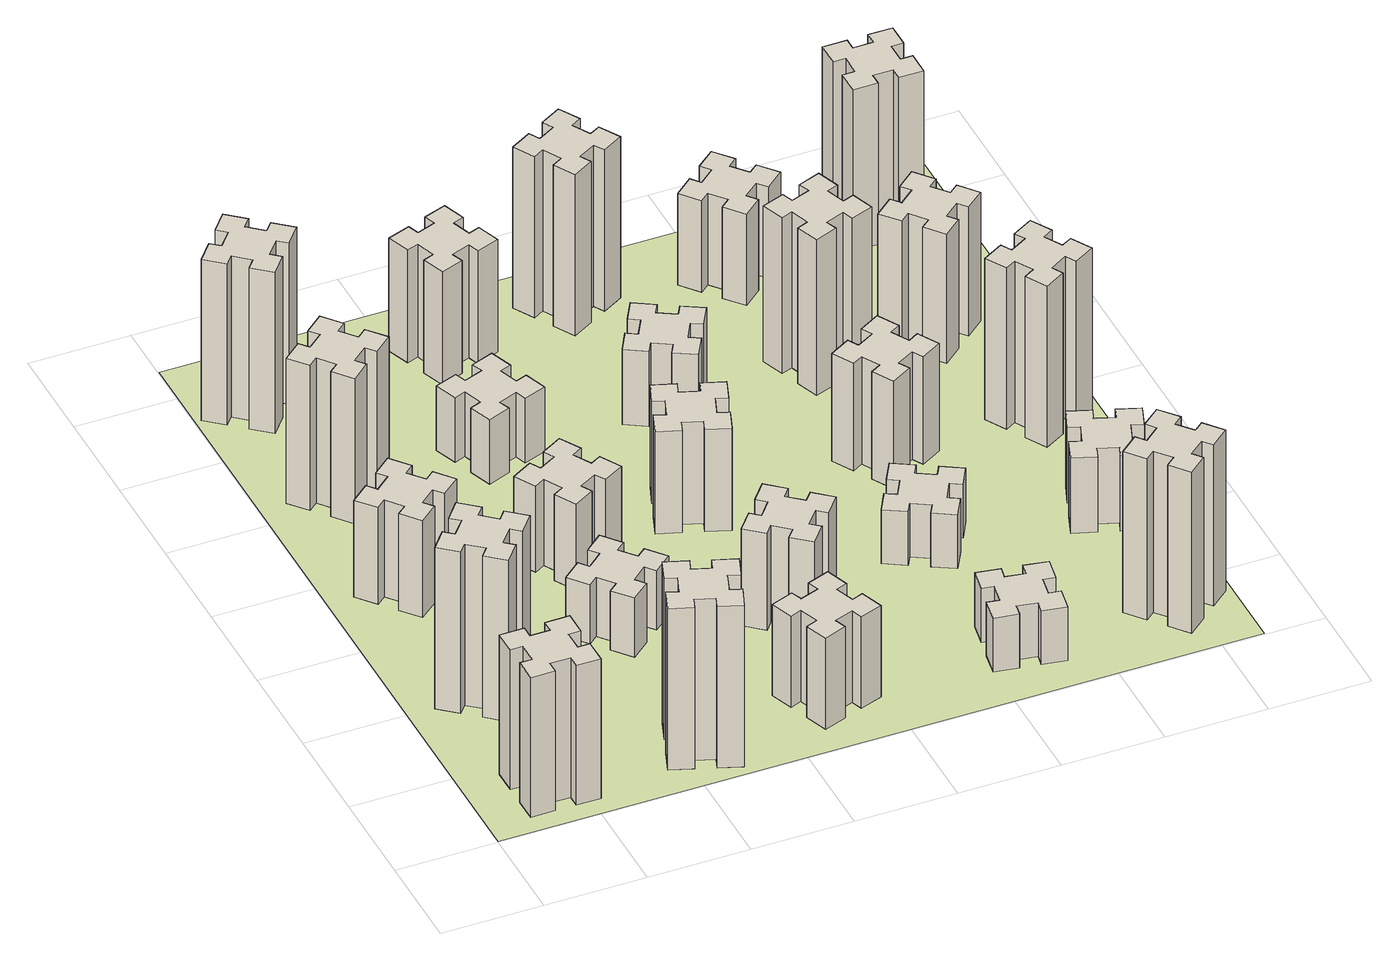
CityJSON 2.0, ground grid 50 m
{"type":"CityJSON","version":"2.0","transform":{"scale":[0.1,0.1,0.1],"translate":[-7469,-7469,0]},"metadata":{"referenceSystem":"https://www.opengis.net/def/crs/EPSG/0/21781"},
"CityObjects":{
"building1":{"type":"Building","attributes":{"class":"1000","function":"1000","usage":"1000","yearOfConstruction":2016,"roofType":"1000","measuredHeight":78,"storeysAboveGround":30,"storeysBelowGround":0},"geometry":[{"type":"Solid","lod":"1","boundaries":[[[[0,1,2,3,4,5,6,7,8,9,10,11,12,13,14,15,16,17,18,19]],[[17,16,20,21]],[[16,15,22,20]],[[15,14,23,22]],[[14,13,24,23]],[[13,12,25,24]],[[12,11,26,25]],[[11,10,27,26]],[[10,9,28,27]],[[9,8,29,28]],[[8,7,30,29]],[[7,6,31,30]],[[6,5,32,31]],[[5,4,33,32]],[[4,3,34,33]],[[3,2,35,34]],[[2,1,36,35]],[[1,0,37,36]],[[0,19,38,37]],[[19,18,39,38]],[[18,17,21,39]],[[24,25,26,27,28,29,30,31,32,33,34,35,36,37,38,39,21,20,22,23]]]]}]},
"building2":{"type":"Building","attributes":{"class":"1000","function":"1000","usage":"1000","yearOfConstruction":2016,"roofType":"1000","measuredHeight":90,"storeysAboveGround":30,"storeysBelowGround":0},"geometry":[{"type":"Solid","lod":"1","boundaries":[[[[40,41,42,43,44,45,46,47,48,49,50,51,52,53,54,55,56,57,58,59]],[[57,56,60,61]],[[56,55,62,60]],[[55,54,63,62]],[[54,53,64,63]],[[53,52,65,64]],[[52,51,66,65]],[[51,50,67,66]],[[50,49,68,67]],[[49,48,69,68]],[[48,47,70,69]],[[47,46,71,70]],[[46,45,72,71]],[[45,44,73,72]],[[44,43,74,73]],[[43,42,75,74]],[[42,41,76,75]],[[41,40,77,76]],[[40,59,78,77]],[[59,58,79,78]],[[58,57,61,79]],[[64,65,66,67,68,69,70,71,72,73,74,75,76,77,78,79,61,60,62,63]]]]}]},
"building3":{"type":"Building","attributes":{"class":"1000","function":"1000","usage":"1000","yearOfConstruction":2016,"roofType":"1000","measuredHeight":54,"storeysAboveGround":30,"storeysBelowGround":0},"geometry":[{"type":"Solid","lod":"1","boundaries":[[[[80,81,82,83,84,85,86,87,88,89,90,91,92,93,94,95,96,97,98,99]],[[97,96,100,101]],[[96,95,102,100]],[[95,94,103,102]],[[94,93,104,103]],[[93,92,105,104]],[[92,91,106,105]],[[91,90,107,106]],[[90,89,108,107]],[[89,88,109,108]],[[88,87,110,109]],[[87,86,111,110]],[[86,85,112,111]],[[85,84,113,112]],[[84,83,114,113]],[[83,82,115,114]],[[82,81,116,115]],[[81,80,117,116]],[[80,99,118,117]],[[99,98,119,118]],[[98,97,101,119]],[[104,105,106,107,108,109,110,111,112,113,114,115,116,117,118,119,101,100,102,103]]]]}]},
"building4":{"type":"Building","attributes":{"class":"1000","function":"1000","usage":"1000","yearOfConstruction":2016,"roofType":"1000","measuredHeight":81,"storeysAboveGround":30,"storeysBelowGround":0},"geometry":[{"type":"Solid","lod":"1","boundaries":[[[[120,121,122,123,124,125,126,127,128,129,130,131,132,133,134,135,136,137,138,139]],[[137,136,140,141]],[[136,135,142,140]],[[135,134,143,142]],[[134,133,144,143]],[[133,132,145,144]],[[132,131,146,145]],[[131,130,147,146]],[[130,129,148,147]],[[129,128,149,148]],[[128,127,150,149]],[[127,126,151,150]],[[126,125,152,151]],[[125,124,153,152]],[[124,123,154,153]],[[123,122,155,154]],[[122,121,156,155]],[[121,120,157,156]],[[120,139,158,157]],[[139,138,159,158]],[[138,137,141,159]],[[144,145,146,147,148,149,150,151,152,153,154,155,156,157,158,159,141,140,142,143]]]]}]},
"building5":{"type":"Building","attributes":{"class":"1000","function":"1000","usage":"1000","yearOfConstruction":2016,"roofType":"1000","measuredHeight":90,"storeysAboveGround":30,"storeysBelowGround":0},"geometry":[{"type":"Solid","lod":"1","boundaries":[[[[160,161,162,163,164,165,166,167,168,169,170,171,172,173,174,175,176,177,178,179]],[[177,176,180,181]],[[176,175,182,180]],[[175,174,183,182]],[[174,173,184,183]],[[173,172,185,184]],[[172,171,186,185]],[[171,170,187,186]],[[170,169,188,187]],[[169,168,189,188]],[[168,167,190,189]],[[167,166,191,190]],[[166,165,192,191]],[[165,164,193,192]],[[164,163,194,193]],[[163,162,195,194]],[[162,161,196,195]],[[161,160,197,196]],[[160,179,198,197]],[[179,178,199,198]],[[178,177,181,199]],[[184,185,186,187,188,189,190,191,192,193,194,195,196,197,198,199,181,180,182,183]]]]}]},
"building6":{"type":"Building","attributes":{"class":"1000","function":"1000","usage":"1000","yearOfConstruction":2016,"roofType":"1000","measuredHeight":90,"storeysAboveGround":30,"storeysBelowGround":0},"geometry":[{"type":"Solid","lod":"1","boundaries":[[[[200,201,202,203,204,205,206,207,208,209,210,211,212,213,214,215,216,217,218,219]],[[217,216,220,221]],[[216,215,222,220]],[[215,214,223,222]],[[214,213,224,223]],[[213,212,225,224]],[[212,211,226,225]],[[211,210,227,226]],[[210,209,228,227]],[[209,208,229,228]],[[208,207,230,229]],[[207,206,231,230]],[[206,205,232,231]],[[205,204,233,232]],[[204,203,234,233]],[[203,202,235,234]],[[202,201,236,235]],[[201,200,237,236]],[[200,219,238,237]],[[219,218,239,238]],[[218,217,221,239]],[[224,225,226,227,228,229,230,231,232,233,234,235,236,237,238,239,221,220,222,223]]]]}]},
"building7":{"type":"Building","attributes":{"class":"1000","function":"1000","usage":"1000","yearOfConstruction":2016,"roofType":"1000","measuredHeight":33,"storeysAboveGround":30,"storeysBelowGround":0},"geometry":[{"type":"Solid","lod":"1","boundaries":[[[[240,241,242,243,244,245,246,247,248,249,250,251,252,253,254,255,256,257,258,259]],[[257,256,260,261]],[[256,255,262,260]],[[255,254,263,262]],[[254,253,264,263]],[[253,252,265,264]],[[252,251,266,265]],[[251,250,267,266]],[[250,249,268,267]],[[249,248,269,268]],[[248,247,270,269]],[[247,246,271,270]],[[246,245,272,271]],[[245,244,273,272]],[[244,243,274,273]],[[243,242,275,274]],[[242,241,276,275]],[[241,240,277,276]],[[240,259,278,277]],[[259,258,279,278]],[[258,257,261,279]],[[264,265,266,267,268,269,270,271,272,273,274,275,276,277,278,279,261,260,262,263]]]]}]},
"building8":{"type":"Building","attributes":{"class":"1000","function":"1000","usage":"1000","yearOfConstruction":2016,"roofType":"1000","measuredHeight":48,"storeysAboveGround":30,"storeysBelowGround":0},"geometry":[{"type":"Solid","lod":"1","boundaries":[[[[280,281,282,283,284,285,286,287,288,289,290,291,292,293,294,295,296,297,298,299]],[[297,296,300,301]],[[296,295,302,300]],[[295,294,303,302]],[[294,293,304,303]],[[293,292,305,304]],[[292,291,306,305]],[[291,290,307,306]],[[290,289,308,307]],[[289,288,309,308]],[[288,287,310,309]],[[287,286,311,310]],[[286,285,312,311]],[[285,284,313,312]],[[284,283,314,313]],[[283,282,315,314]],[[282,281,316,315]],[[281,280,317,316]],[[280,299,318,317]],[[299,298,319,318]],[[298,297,301,319]],[[304,305,306,307,308,309,310,311,312,313,314,315,316,317,318,319,301,300,302,303]]]]}]},
"building9":{"type":"Building","attributes":{"class":"1000","function":"1000","usage":"1000","yearOfConstruction":2016,"roofType":"1000","measuredHeight":51,"storeysAboveGround":30,"storeysBelowGround":0},"geometry":[{"type":"Solid","lod":"1","boundaries":[[[[320,321,322,323,324,325,326,327,328,329,330,331,332,333,334,335,336,337,338,339]],[[337,336,340,341]],[[336,335,342,340]],[[335,334,343,342]],[[334,333,344,343]],[[333,332,345,344]],[[332,331,346,345]],[[331,330,347,346]],[[330,329,348,347]],[[329,328,349,348]],[[328,327,350,349]],[[327,326,351,350]],[[326,325,352,351]],[[325,324,353,352]],[[324,323,354,353]],[[323,322,355,354]],[[322,321,356,355]],[[321,320,357,356]],[[320,339,358,357]],[[339,338,359,358]],[[338,337,341,359]],[[344,345,346,347,348,349,350,351,352,353,354,355,356,357,358,359,341,340,342,343]]]]}]},
"building10":{"type":"Building","attributes":{"class":"1000","function":"1000","usage":"1000","yearOfConstruction":2016,"roofType":"1000","measuredHeight":36,"storeysAboveGround":30,"storeysBelowGround":0},"geometry":[{"type":"Solid","lod":"1","boundaries":[[[[360,361,362,363,364,365,366,367,368,369,370,371,372,373,374,375,376,377,378,379]],[[377,376,380,381]],[[376,375,382,380]],[[375,374,383,382]],[[374,373,384,383]],[[373,372,385,384]],[[372,371,386,385]],[[371,370,387,386]],[[370,369,388,387]],[[369,368,389,388]],[[368,367,390,389]],[[367,366,391,390]],[[366,365,392,391]],[[365,364,393,392]],[[364,363,394,393]],[[363,362,395,394]],[[362,361,396,395]],[[361,360,397,396]],[[360,379,398,397]],[[379,378,399,398]],[[378,377,381,399]],[[384,385,386,387,388,389,390,391,392,393,394,395,396,397,398,399,381,380,382,383]]]]}]},
"building11":{"type":"Building","attributes":{"class":"1000","function":"1000","usage":"1000","yearOfConstruction":2016,"roofType":"1000","measuredHeight":54,"storeysAboveGround":30,"storeysBelowGround":0},"geometry":[{"type":"Solid","lod":"1","boundaries":[[[[400,401,402,403,404,405,406,407,408,409,410,411,412,413,414,415,416,417,418,419]],[[417,416,420,421]],[[416,415,422,420]],[[415,414,423,422]],[[414,413,424,423]],[[413,412,425,424]],[[412,411,426,425]],[[411,410,427,426]],[[410,409,428,427]],[[409,408,429,428]],[[408,407,430,429]],[[407,406,431,430]],[[406,405,432,431]],[[405,404,433,432]],[[404,403,434,433]],[[403,402,435,434]],[[402,401,436,435]],[[401,400,437,436]],[[400,419,438,437]],[[419,418,439,438]],[[418,417,421,439]],[[424,425,426,427,428,429,430,431,432,433,434,435,436,437,438,439,421,420,422,423]]]]}]},
"building12":{"type":"Building","attributes":{"class":"1000","function":"1000","usage":"1000","yearOfConstruction":2016,"roofType":"1000","measuredHeight":63,"storeysAboveGround":30,"storeysBelowGround":0},"geometry":[{"type":"Solid","lod":"1","boundaries":[[[[440,441,442,443,444,445,446,447,448,449,450,451,452,453,454,455,456,457,458,459]],[[457,456,460,461]],[[456,455,462,460]],[[455,454,463,462]],[[454,453,464,463]],[[453,452,465,464]],[[452,451,466,465]],[[451,450,467,466]],[[450,449,468,467]],[[449,448,469,468]],[[448,447,470,469]],[[447,446,471,470]],[[446,445,472,471]],[[445,444,473,472]],[[444,443,474,473]],[[443,442,475,474]],[[442,441,476,475]],[[441,440,477,476]],[[440,459,478,477]],[[459,458,479,478]],[[458,457,461,479]],[[464,465,466,467,468,469,470,471,472,473,474,475,476,477,478,479,461,460,462,463]]]]}]},
"building13":{"type":"Building","attributes":{"class":"1000","function":"1000","usage":"1000","yearOfConstruction":2016,"roofType":"1000","measuredHeight":57,"storeysAboveGround":30,"storeysBelowGround":0},"geometry":[{"type":"Solid","lod":"1","boundaries":[[[[480,481,482,483,484,485,486,487,488,489,490,491,492,493,494,495,496,497,498,499]],[[497,496,500,501]],[[496,495,502,500]],[[495,494,503,502]],[[494,493,504,503]],[[493,492,505,504]],[[492,491,506,505]],[[491,490,507,506]],[[490,489,508,507]],[[489,488,509,508]],[[488,487,510,509]],[[487,486,511,510]],[[486,485,512,511]],[[485,484,513,512]],[[484,483,514,513]],[[483,482,515,514]],[[482,481,516,515]],[[481,480,517,516]],[[480,499,518,517]],[[499,498,519,518]],[[498,497,501,519]],[[504,505,506,507,508,509,510,511,512,513,514,515,516,517,518,519,501,500,502,503]]]]}]},
"building14":{"type":"Building","attributes":{"class":"1000","function":"1000","usage":"1000","yearOfConstruction":2016,"roofType":"1000","measuredHeight":42,"storeysAboveGround":30,"storeysBelowGround":0},"geometry":[{"type":"Solid","lod":"1","boundaries":[[[[520,521,522,523,524,525,526,527,528,529,530,531,532,533,534,535,536,537,538,539]],[[537,536,540,541]],[[536,535,542,540]],[[535,534,543,542]],[[534,533,544,543]],[[533,532,545,544]],[[532,531,546,545]],[[531,530,547,546]],[[530,529,548,547]],[[529,528,549,548]],[[528,527,550,549]],[[527,526,551,550]],[[526,525,552,551]],[[525,524,553,552]],[[524,523,554,553]],[[523,522,555,554]],[[522,521,556,555]],[[521,520,557,556]],[[520,539,558,557]],[[539,538,559,558]],[[538,537,541,559]],[[544,545,546,547,548,549,550,551,552,553,554,555,556,557,558,559,541,540,542,543]]]]}]},
"building15":{"type":"Building","attributes":{"class":"1000","function":"1000","usage":"1000","yearOfConstruction":2016,"roofType":"1000","measuredHeight":30,"storeysAboveGround":30,"storeysBelowGround":0},"geometry":[{"type":"Solid","lod":"1","boundaries":[[[[560,561,562,563,564,565,566,567,568,569,570,571,572,573,574,575,576,577,578,579]],[[577,576,580,581]],[[576,575,582,580]],[[575,574,583,582]],[[574,573,584,583]],[[573,572,585,584]],[[572,571,586,585]],[[571,570,587,586]],[[570,569,588,587]],[[569,568,589,588]],[[568,567,590,589]],[[567,566,591,590]],[[566,565,592,591]],[[565,564,593,592]],[[564,563,594,593]],[[563,562,595,594]],[[562,561,596,595]],[[561,560,597,596]],[[560,579,598,597]],[[579,578,599,598]],[[578,577,581,599]],[[584,585,586,587,588,589,590,591,592,593,594,595,596,597,598,599,581,580,582,583]]]]}]},
"building16":{"type":"Building","attributes":{"class":"1000","function":"1000","usage":"1000","yearOfConstruction":2016,"roofType":"1000","measuredHeight":90,"storeysAboveGround":30,"storeysBelowGround":0},"geometry":[{"type":"Solid","lod":"1","boundaries":[[[[600,601,602,603,604,605,606,607,608,609,610,611,612,613,614,615,616,617,618,619]],[[617,616,620,621]],[[616,615,622,620]],[[615,614,623,622]],[[614,613,624,623]],[[613,612,625,624]],[[612,611,626,625]],[[611,610,627,626]],[[610,609,628,627]],[[609,608,629,628]],[[608,607,630,629]],[[607,606,631,630]],[[606,605,632,631]],[[605,604,633,632]],[[604,603,634,633]],[[603,602,635,634]],[[602,601,636,635]],[[601,600,637,636]],[[600,619,638,637]],[[619,618,639,638]],[[618,617,621,639]],[[624,625,626,627,628,629,630,631,632,633,634,635,636,637,638,639,621,620,622,623]]]]}]},
"building17":{"type":"Building","attributes":{"class":"1000","function":"1000","usage":"1000","yearOfConstruction":2016,"roofType":"1000","measuredHeight":30,"storeysAboveGround":30,"storeysBelowGround":0},"geometry":[{"type":"Solid","lod":"1","boundaries":[[[[640,641,642,643,644,645,646,647,648,649,650,651,652,653,654,655,656,657,658,659]],[[657,656,660,661]],[[656,655,662,660]],[[655,654,663,662]],[[654,653,664,663]],[[653,652,665,664]],[[652,651,666,665]],[[651,650,667,666]],[[650,649,668,667]],[[649,648,669,668]],[[648,647,670,669]],[[647,646,671,670]],[[646,645,672,671]],[[645,644,673,672]],[[644,643,674,673]],[[643,642,675,674]],[[642,641,676,675]],[[641,640,677,676]],[[640,659,678,677]],[[659,658,679,678]],[[658,657,661,679]],[[664,665,666,667,668,669,670,671,672,673,674,675,676,677,678,679,661,660,662,663]]]]}]},
"building18":{"type":"Building","attributes":{"class":"1000","function":"1000","usage":"1000","yearOfConstruction":2016,"roofType":"1000","measuredHeight":60,"storeysAboveGround":30,"storeysBelowGround":0},"geometry":[{"type":"Solid","lod":"1","boundaries":[[[[680,681,682,683,684,685,686,687,688,689,690,691,692,693,694,695,696,697,698,699]],[[697,696,700,701]],[[696,695,702,700]],[[695,694,703,702]],[[694,693,704,703]],[[693,692,705,704]],[[692,691,706,705]],[[691,690,707,706]],[[690,689,708,707]],[[689,688,709,708]],[[688,687,710,709]],[[687,686,711,710]],[[686,685,712,711]],[[685,684,713,712]],[[684,683,714,713]],[[683,682,715,714]],[[682,681,716,715]],[[681,680,717,716]],[[680,699,718,717]],[[699,698,719,718]],[[698,697,701,719]],[[704,705,706,707,708,709,710,711,712,713,714,715,716,717,718,719,701,700,702,703]]]]}]},
"building19":{"type":"Building","attributes":{"class":"1000","function":"1000","usage":"1000","yearOfConstruction":2016,"roofType":"1000","measuredHeight":87,"storeysAboveGround":30,"storeysBelowGround":0},"geometry":[{"type":"Solid","lod":"1","boundaries":[[[[720,721,722,723,724,725,726,727,728,729,730,731,732,733,734,735,736,737,738,739]],[[737,736,740,741]],[[736,735,742,740]],[[735,734,743,742]],[[734,733,744,743]],[[733,732,745,744]],[[732,731,746,745]],[[731,730,747,746]],[[730,729,748,747]],[[729,728,749,748]],[[728,727,750,749]],[[727,726,751,750]],[[726,725,752,751]],[[725,724,753,752]],[[724,723,754,753]],[[723,722,755,754]],[[722,721,756,755]],[[721,720,757,756]],[[720,739,758,757]],[[739,738,759,758]],[[738,737,741,759]],[[744,745,746,747,748,749,750,751,752,753,754,755,756,757,758,759,741,740,742,743]]]]}]},
"building20":{"type":"Building","attributes":{"class":"1000","function":"1000","usage":"1000","yearOfConstruction":2016,"roofType":"1000","measuredHeight":90,"storeysAboveGround":30,"storeysBelowGround":0},"geometry":[{"type":"Solid","lod":"1","boundaries":[[[[760,761,762,763,764,765,766,767,768,769,770,771,772,773,774,775,776,777,778,779]],[[777,776,780,781]],[[776,775,782,780]],[[775,774,783,782]],[[774,773,784,783]],[[773,772,785,784]],[[772,771,786,785]],[[771,770,787,786]],[[770,769,788,787]],[[769,768,789,788]],[[768,767,790,789]],[[767,766,791,790]],[[766,765,792,791]],[[765,764,793,792]],[[764,763,794,793]],[[763,762,795,794]],[[762,761,796,795]],[[761,760,797,796]],[[760,779,798,797]],[[779,778,799,798]],[[778,777,781,799]],[[784,785,786,787,788,789,790,791,792,793,794,795,796,797,798,799,781,780,782,783]]]]}]},
"building21":{"type":"Building","attributes":{"class":"1000","function":"1000","usage":"1000","yearOfConstruction":2016,"roofType":"1000","measuredHeight":51,"storeysAboveGround":30,"storeysBelowGround":0},"geometry":[{"type":"Solid","lod":"1","boundaries":[[[[800,801,802,803,804,805,806,807,808,809,810,811,812,813,814,815,816,817,818,819]],[[817,816,820,821]],[[816,815,822,820]],[[815,814,823,822]],[[814,813,824,823]],[[813,812,825,824]],[[812,811,826,825]],[[811,810,827,826]],[[810,809,828,827]],[[809,808,829,828]],[[808,807,830,829]],[[807,806,831,830]],[[806,805,832,831]],[[805,804,833,832]],[[804,803,834,833]],[[803,802,835,834]],[[802,801,836,835]],[[801,800,837,836]],[[800,819,838,837]],[[819,818,839,838]],[[818,817,821,839]],[[824,825,826,827,828,829,830,831,832,833,834,835,836,837,838,839,821,820,822,823]]]]}]},
"building22":{"type":"Building","attributes":{"class":"1000","function":"1000","usage":"1000","yearOfConstruction":2016,"roofType":"1000","measuredHeight":42,"storeysAboveGround":30,"storeysBelowGround":0},"geometry":[{"type":"Solid","lod":"1","boundaries":[[[[840,841,842,843,844,845,846,847,848,849,850,851,852,853,854,855,856,857,858,859]],[[857,856,860,861]],[[856,855,862,860]],[[855,854,863,862]],[[854,853,864,863]],[[853,852,865,864]],[[852,851,866,865]],[[851,850,867,866]],[[850,849,868,867]],[[849,848,869,868]],[[848,847,870,869]],[[847,846,871,870]],[[846,845,872,871]],[[845,844,873,872]],[[844,843,874,873]],[[843,842,875,874]],[[842,841,876,875]],[[841,840,877,876]],[[840,859,878,877]],[[859,858,879,878]],[[858,857,861,879]],[[864,865,866,867,868,869,870,871,872,873,874,875,876,877,878,879,861,860,862,863]]]]}]},
"building23":{"type":"Building","attributes":{"class":"1000","function":"1000","usage":"1000","yearOfConstruction":2016,"roofType":"1000","measuredHeight":90,"storeysAboveGround":30,"storeysBelowGround":0},"geometry":[{"type":"Solid","lod":"1","boundaries":[[[[880,881,882,883,884,885,886,887,888,889,890,891,892,893,894,895,896,897,898,899]],[[897,896,900,901]],[[896,895,902,900]],[[895,894,903,902]],[[894,893,904,903]],[[893,892,905,904]],[[892,891,906,905]],[[891,890,907,906]],[[890,889,908,907]],[[889,888,909,908]],[[888,887,910,909]],[[887,886,911,910]],[[886,885,912,911]],[[885,884,913,912]],[[884,883,914,913]],[[883,882,915,914]],[[882,881,916,915]],[[881,880,917,916]],[[880,899,918,917]],[[899,898,919,918]],[[898,897,901,919]],[[904,905,906,907,908,909,910,911,912,913,914,915,916,917,918,919,901,900,902,903]]]]}]},
"building24":{"type":"Building","attributes":{"class":"1000","function":"1000","usage":"1000","yearOfConstruction":2016,"roofType":"1000","measuredHeight":72,"storeysAboveGround":30,"storeysBelowGround":0},"geometry":[{"type":"Solid","lod":"1","boundaries":[[[[920,921,922,923,924,925,926,927,928,929,930,931,932,933,934,935,936,937,938,939]],[[937,936,940,941]],[[936,935,942,940]],[[935,934,943,942]],[[934,933,944,943]],[[933,932,945,944]],[[932,931,946,945]],[[931,930,947,946]],[[930,929,948,947]],[[929,928,949,948]],[[928,927,950,949]],[[927,926,951,950]],[[926,925,952,951]],[[925,924,953,952]],[[924,923,954,953]],[[923,922,955,954]],[[922,921,956,955]],[[921,920,957,956]],[[920,939,958,957]],[[939,938,959,958]],[[938,937,941,959]],[[944,945,946,947,948,949,950,951,952,953,954,955,956,957,958,959,941,940,942,943]]]]}]},
"building25":{"type":"Building","attributes":{"class":"1000","function":"1000","usage":"1000","yearOfConstruction":2016,"roofType":"1000","measuredHeight":90,"storeysAboveGround":30,"storeysBelowGround":0},"geometry":[{"type":"Solid","lod":"1","boundaries":[[[[960,961,962,963,964,965,966,967,968,969,970,971,972,973,974,975,976,977,978,979]],[[977,976,980,981]],[[976,975,982,980]],[[975,974,983,982]],[[974,973,984,983]],[[973,972,985,984]],[[972,971,986,985]],[[971,970,987,986]],[[970,969,988,987]],[[969,968,989,988]],[[968,967,990,989]],[[967,966,991,990]],[[966,965,992,991]],[[965,964,993,992]],[[964,963,994,993]],[[963,962,995,994]],[[962,961,996,995]],[[961,960,997,996]],[[960,979,998,997]],[[979,978,999,998]],[[978,977,981,999]],[[984,985,986,987,988,989,990,991,992,993,994,995,996,997,998,999,981,980,982,983]]]]}]},
"landuse1":{"type":"LandUse","attributes":{"name":"plot1","function":"1010"},"geometry":[{"type":"MultiSurface","lod":"1","boundaries":[[[1000,1001,1002,1003]]]}]}
},
"vertices":[
[265,325,0],[265,225,0],[205,225,0],[205,105,0],[325,105,0],[325,165,0],[425,165,0],[425,105,0],[545,105,0],[545,225,0],[485,225,0],[485,325,0],[545,325,0],[545,445,0],[425,445,0],[425,385,0],[325,385,0],[325,445,0],[205,445,0],[205,325,0],[325,385,780],[325,445,780],[425,385,780],[425,445,780],[545,445,780],[545,325,780],[485,325,780],[485,225,780],[545,225,780],[545,105,780],[425,105,780],[425,165,780],[325,165,780],[325,105,780],[205,105,780],[205,225,780],[265,225,780],[265,325,780],[205,325,780],[205,445,780],
[484,1067,0],[408,1132,0],[446,1178,0],[354,1255,0],[277,1163,0],[323,1124,0],[259,1048,0],[213,1086,0],[136,994,0],[228,917,0],[266,963,0],[343,899,0],[304,853,0],[396,776,0],[473,868,0],[427,906,0],[492,983,0],[538,944,0],[615,1036,0],[523,1113,0],[492,983,900],[538,944,900],[427,906,900],[473,868,900],[396,776,900],[304,853,900],[343,899,900],[266,963,900],[228,917,900],[136,994,900],[213,1086,900],[259,1048,900],[323,1124,900],[277,1163,900],[354,1255,900],[446,1178,900],[408,1132,900],[484,1067,900],[523,1113,900],[615,1036,900],
[492,1888,0],[427,1964,0],[473,2003,0],[396,2095,0],[304,2018,0],[343,1972,0],[266,1907,0],[228,1953,0],[136,1876,0],[213,1784,0],[259,1823,0],[323,1746,0],[277,1708,0],[354,1616,0],[446,1693,0],[408,1739,0],[484,1803,0],[523,1757,0],[615,1834,0],[538,1926,0],[484,1803,540],[523,1757,540],[408,1739,540],[446,1693,540],[354,1616,540],[277,1708,540],[323,1746,540],[259,1823,540],[213,1784,540],[136,1876,540],[228,1953,540],[266,1907,540],[343,1972,540],[304,2018,540],[396,2095,540],[473,2003,540],[427,1964,540],[492,1888,540],[538,1926,540],[615,1834,540],
[343,2712,0],[266,2647,0],[228,2693,0],[136,2616,0],[213,2524,0],[259,2563,0],[323,2486,0],[277,2448,0],[354,2356,0],[446,2433,0],[408,2479,0],[484,2543,0],[523,2497,0],[615,2574,0],[538,2666,0],[492,2628,0],[427,2704,0],[473,2743,0],[396,2835,0],[304,2758,0],[427,2704,810],[473,2743,810],[492,2628,810],[538,2666,810],[615,2574,810],[523,2497,810],[484,2543,810],[408,2479,810],[446,2433,810],[354,2356,810],[277,2448,810],[323,2486,810],[259,2563,810],[213,2524,810],[136,2616,810],[228,2693,810],[266,2647,810],[343,2712,810],[304,2758,810],[396,2835,810],
[1029,360,0],[995,266,0],[939,287,0],[897,174,0],[1010,133,0],[1031,189,0],[1125,155,0],[1104,99,0],[1217,57,0],[1258,170,0],[1202,191,0],[1236,285,0],[1292,264,0],[1333,377,0],[1220,418,0],[1200,362,0],[1106,396,0],[1127,452,0],[1014,493,0],[973,380,0],[1106,396,900],[1127,452,900],[1200,362,900],[1220,418,900],[1333,377,900],[1292,264,900],[1236,285,900],[1202,191,900],[1258,170,900],[1217,57,900],[1104,99,900],[1125,155,900],[1031,189,900],[1010,133,900],[897,174,900],[939,287,900],[995,266,900],[1029,360,900],[973,380,900],[1014,493,900],
[384,3387,0],[308,3452,0],[346,3498,0],[254,3575,0],[177,3483,0],[223,3444,0],[159,3368,0],[113,3406,0],[36,3314,0],[128,3237,0],[166,3283,0],[243,3219,0],[204,3173,0],[296,3096,0],[373,3188,0],[327,3226,0],[392,3303,0],[438,3264,0],[515,3356,0],[423,3433,0],[392,3303,900],[438,3264,900],[327,3226,900],[373,3188,900],[296,3096,900],[204,3173,900],[243,3219,900],[166,3283,900],[128,3237,900],[36,3314,900],[113,3406,900],[159,3368,900],[223,3444,900],[177,3483,900],[254,3575,900],[346,3498,900],[308,3452,900],[384,3387,900],[423,3433,900],[515,3356,900],
[1083,1332,0],[1006,1267,0],[968,1313,0],[876,1236,0],[953,1144,0],[999,1183,0],[1063,1106,0],[1017,1068,0],[1094,976,0],[1186,1053,0],[1148,1099,0],[1224,1163,0],[1263,1117,0],[1355,1194,0],[1278,1286,0],[1232,1248,0],[1167,1324,0],[1213,1363,0],[1136,1455,0],[1044,1378,0],[1167,1324,330],[1213,1363,330],[1232,1248,330],[1278,1286,330],[1355,1194,330],[1263,1117,330],[1224,1163,330],[1148,1099,330],[1186,1053,330],[1094,976,330],[1017,1068,330],[1063,1106,330],[999,1183,330],[953,1144,330],[876,1236,330],[968,1313,330],[1006,1267,330],[1083,1332,330],[1044,1378,330],[1136,1455,330],
[995,1744,0],[1045,1657,0],[993,1627,0],[1053,1523,0],[1157,1583,0],[1127,1635,0],[1214,1685,0],[1244,1633,0],[1348,1693,0],[1288,1797,0],[1236,1767,0],[1186,1854,0],[1238,1884,0],[1178,1988,0],[1074,1928,0],[1104,1876,0],[1017,1826,0],[987,1878,0],[883,1818,0],[943,1714,0],[1017,1826,480],[987,1878,480],[1104,1876,480],[1074,1928,480],[1178,1988,480],[1238,1884,480],[1186,1854,480],[1236,1767,480],[1288,1797,480],[1348,1693,480],[1244,1633,480],[1214,1685,480],[1127,1635,480],[1157,1583,480],[1053,1523,480],[993,1627,480],[1045,1657,480],[995,1744,480],[943,1714,480],[883,1818,480],
[1765,496,0],[1671,462,0],[1650,518,0],[1537,477,0],[1579,364,0],[1635,385,0],[1669,291,0],[1613,270,0],[1654,157,0],[1767,199,0],[1746,255,0],[1840,289,0],[1860,233,0],[1973,274,0],[1932,387,0],[1876,366,0],[1842,460,0],[1898,480,0],[1857,593,0],[1744,552,0],[1842,460,510],[1898,480,510],[1876,366,510],[1932,387,510],[1973,274,510],[1860,233,510],[1840,289,510],[1746,255,510],[1767,199,510],[1654,157,510],[1613,270,510],[1669,291,510],[1635,385,510],[1579,364,510],[1537,477,510],[1650,518,510],[1671,462,510],[1765,496,510],[1744,552,510],[1857,593,510],
[1125,2716,0],[1031,2682,0],[1010,2738,0],[897,2697,0],[939,2584,0],[995,2605,0],[1029,2511,0],[973,2490,0],[1014,2377,0],[1127,2419,0],[1106,2475,0],[1200,2509,0],[1220,2453,0],[1333,2494,0],[1292,2607,0],[1236,2586,0],[1202,2680,0],[1258,2700,0],[1217,2813,0],[1104,2772,0],[1202,2680,360],[1258,2700,360],[1236,2586,360],[1292,2607,360],[1333,2494,360],[1220,2453,360],[1200,2509,360],[1106,2475,360],[1127,2419,360],[1014,2377,360],[973,2490,360],[1029,2511,360],[995,2605,360],[939,2584,360],[897,2697,360],[1010,2738,360],[1031,2682,360],[1125,2716,360],[1104,2772,360],[1217,2813,360],
[1803,1124,0],[1739,1048,0],[1693,1086,0],[1616,994,0],[1708,917,0],[1746,963,0],[1823,899,0],[1784,853,0],[1876,776,0],[1953,868,0],[1907,906,0],[1972,983,0],[2018,944,0],[2095,1036,0],[2003,1113,0],[1964,1067,0],[1888,1132,0],[1926,1178,0],[1834,1255,0],[1757,1163,0],[1888,1132,540],[1926,1178,540],[1964,1067,540],[2003,1113,540],[2095,1036,540],[2018,944,540],[1972,983,540],[1907,906,540],[1953,868,540],[1876,776,540],[1784,853,540],[1823,899,540],[1746,963,540],[1708,917,540],[1616,994,540],[1693,1086,540],[1739,1048,540],[1803,1124,540],[1757,1163,540],[1834,1255,540],
[1225,3456,0],[1131,3422,0],[1110,3478,0],[997,3437,0],[1039,3324,0],[1095,3345,0],[1129,3251,0],[1073,3230,0],[1114,3117,0],[1227,3159,0],[1206,3215,0],[1300,3249,0],[1320,3193,0],[1433,3234,0],[1392,3347,0],[1336,3326,0],[1302,3420,0],[1358,3440,0],[1317,3553,0],[1204,3512,0],[1302,3420,630],[1358,3440,630],[1336,3326,630],[1392,3347,630],[1433,3234,630],[1320,3193,630],[1300,3249,630],[1206,3215,630],[1227,3159,630],[1114,3117,630],[1073,3230,630],[1129,3251,630],[1095,3345,630],[1039,3324,630],[997,3437,630],[1110,3478,630],[1131,3422,630],[1225,3456,630],[1204,3512,630],[1317,3553,630],
[1842,1771,0],[1876,1865,0],[1932,1844,0],[1973,1957,0],[1860,1998,0],[1840,1942,0],[1746,1976,0],[1767,2032,0],[1654,2073,0],[1613,1960,0],[1669,1940,0],[1635,1846,0],[1579,1867,0],[1537,1754,0],[1650,1713,0],[1671,1769,0],[1765,1735,0],[1744,1679,0],[1857,1637,0],[1898,1750,0],[1765,1735,570],[1744,1679,570],[1671,1769,570],[1650,1713,570],[1537,1754,570],[1579,1867,570],[1635,1846,570],[1669,1940,570],[1613,1960,570],[1654,2073,570],[1767,2032,570],[1746,1976,570],[1840,1942,570],[1860,1998,570],[1973,1957,570],[1932,1844,570],[1876,1865,570],[1842,1771,570],[1898,1750,570],[1857,1637,570],
[2026,2497,0],[2076,2584,0],[2128,2554,0],[2188,2658,0],[2084,2718,0],[2054,2666,0],[1967,2716,0],[1997,2768,0],[1893,2828,0],[1833,2724,0],[1885,2694,0],[1835,2607,0],[1783,2637,0],[1723,2533,0],[1827,2473,0],[1857,2525,0],[1944,2475,0],[1914,2423,0],[2018,2363,0],[2078,2467,0],[1944,2475,420],[1914,2423,420],[1857,2525,420],[1827,2473,420],[1723,2533,420],[1783,2637,420],[1835,2607,420],[1885,2694,420],[1833,2724,420],[1893,2828,420],[1997,2768,420],[1967,2716,420],[2054,2666,420],[2084,2718,420],[2188,2658,420],[2128,2554,420],[2076,2584,420],[2026,2497,420],[2078,2467,420],[2018,2363,420],
[2596,444,0],[2578,345,0],[2519,356,0],[2498,237,0],[2617,217,0],[2627,276,0],[2725,258,0],[2715,199,0],[2833,178,0],[2854,297,0],[2795,307,0],[2812,405,0],[2871,395,0],[2892,513,0],[2774,534,0],[2764,475,0],[2665,492,0],[2676,551,0],[2557,572,0],[2537,454,0],[2665,492,300],[2676,551,300],[2764,475,300],[2774,534,300],[2892,513,300],[2871,395,300],[2812,405,300],[2795,307,300],[2854,297,300],[2833,178,300],[2715,199,300],[2725,258,300],[2627,276,300],[2617,217,300],[2498,237,300],[2519,356,300],[2578,345,300],[2596,444,300],[2537,454,300],[2557,572,300],
[1844,3556,0],[1757,3506,0],[1727,3558,0],[1623,3498,0],[1683,3394,0],[1735,3424,0],[1785,3337,0],[1733,3307,0],[1793,3203,0],[1897,3263,0],[1867,3315,0],[1954,3365,0],[1984,3313,0],[2088,3373,0],[2028,3477,0],[1976,3447,0],[1926,3534,0],[1978,3564,0],[1918,3668,0],[1814,3608,0],[1926,3534,900],[1978,3564,900],[1976,3447,900],[2028,3477,900],[2088,3373,900],[1984,3313,900],[1954,3365,900],[1867,3315,900],[1897,3263,900],[1793,3203,900],[1733,3307,900],[1785,3337,900],[1735,3424,900],[1683,3394,900],[1623,3498,900],[1727,3558,900],[1757,3506,900],[1844,3556,900],[1814,3608,900],[1918,3668,900],
[2525,1314,0],[2475,1227,0],[2423,1257,0],[2363,1153,0],[2467,1093,0],[2497,1145,0],[2584,1095,0],[2554,1043,0],[2658,983,0],[2718,1087,0],[2666,1117,0],[2716,1204,0],[2768,1174,0],[2828,1278,0],[2724,1338,0],[2694,1286,0],[2607,1336,0],[2637,1388,0],[2533,1448,0],[2473,1344,0],[2607,1336,300],[2637,1388,300],[2694,1286,300],[2724,1338,300],[2828,1278,300],[2768,1174,300],[2716,1204,300],[2666,1117,300],[2718,1087,300],[2658,983,300],[2554,1043,300],[2584,1095,300],[2497,1145,300],[2467,1093,300],[2363,1153,300],[2423,1257,300],[2475,1227,300],[2525,1314,300],[2473,1344,300],[2533,1448,300],
[2816,1867,0],[2766,1954,0],[2818,1984,0],[2758,2088,0],[2654,2028,0],[2684,1976,0],[2597,1926,0],[2567,1978,0],[2463,1918,0],[2523,1814,0],[2575,1844,0],[2625,1757,0],[2573,1727,0],[2633,1623,0],[2737,1683,0],[2707,1735,0],[2794,1785,0],[2824,1733,0],[2928,1793,0],[2868,1897,0],[2794,1785,600],[2824,1733,600],[2707,1735,600],[2737,1683,600],[2633,1623,600],[2573,1727,600],[2625,1757,600],[2575,1844,600],[2523,1814,600],[2463,1918,600],[2567,1978,600],[2597,1926,600],[2684,1976,600],[2654,2028,600],[2758,2088,600],[2818,1984,600],[2766,1954,600],[2816,1867,600],[2868,1897,600],[2928,1793,600],
[2686,2475,0],[2780,2509,0],[2800,2453,0],[2913,2494,0],[2872,2607,0],[2816,2586,0],[2782,2680,0],[2838,2700,0],[2797,2813,0],[2684,2772,0],[2705,2716,0],[2611,2682,0],[2590,2738,0],[2477,2697,0],[2519,2584,0],[2575,2605,0],[2609,2511,0],[2553,2490,0],[2594,2377,0],[2707,2419,0],[2609,2511,870],[2553,2490,870],[2575,2605,870],[2519,2584,870],[2477,2697,870],[2590,2738,870],[2611,2682,870],[2705,2716,870],[2684,2772,870],[2797,2813,870],[2838,2700,870],[2782,2680,870],[2816,2586,870],[2872,2607,870],[2913,2494,870],[2800,2453,870],[2780,2509,870],[2686,2475,870],[2707,2419,870],[2594,2377,870],
[3468,259,0],[3544,323,0],[3583,277,0],[3675,354,0],[3598,446,0],[3552,408,0],[3487,484,0],[3533,523,0],[3456,615,0],[3364,538,0],[3403,492,0],[3326,427,0],[3288,473,0],[3196,396,0],[3273,304,0],[3319,343,0],[3383,266,0],[3337,228,0],[3414,136,0],[3506,213,0],[3383,266,900],[3337,228,900],[3319,343,900],[3273,304,900],[3196,396,900],[3288,473,900],[3326,427,900],[3403,492,900],[3364,538,900],[3456,615,900],[3533,523,900],[3487,484,900],[3552,408,900],[3598,446,900],[3675,354,900],[3583,277,900],[3544,323,900],[3468,259,900],[3506,213,900],[3414,136,900],
[2712,3368,0],[2647,3444,0],[2693,3483,0],[2616,3575,0],[2524,3498,0],[2563,3452,0],[2486,3387,0],[2448,3433,0],[2356,3356,0],[2433,3264,0],[2479,3303,0],[2543,3226,0],[2497,3188,0],[2574,3096,0],[2666,3173,0],[2628,3219,0],[2704,3283,0],[2743,3237,0],[2835,3314,0],[2758,3406,0],[2704,3283,510],[2743,3237,510],[2628,3219,510],[2666,3173,510],[2574,3096,510],[2497,3188,510],[2543,3226,510],[2479,3303,510],[2433,3264,510],[2356,3356,510],[2448,3433,510],[2486,3387,510],[2563,3452,510],[2524,3498,510],[2616,3575,510],[2693,3483,510],[2647,3444,510],[2712,3368,510],[2758,3406,510],[2835,3314,510],
[3351,1029,0],[3445,995,0],[3424,939,0],[3537,897,0],[3578,1010,0],[3522,1031,0],[3556,1125,0],[3612,1104,0],[3653,1217,0],[3540,1258,0],[3520,1202,0],[3426,1236,0],[3447,1292,0],[3334,1333,0],[3293,1220,0],[3349,1200,0],[3315,1106,0],[3259,1127,0],[3217,1014,0],[3330,973,0],[3315,1106,420],[3259,1127,420],[3349,1200,420],[3293,1220,420],[3334,1333,420],[3447,1292,420],[3426,1236,420],[3520,1202,420],[3540,1258,420],[3653,1217,420],[3612,1104,420],[3556,1125,420],[3522,1031,420],[3578,1010,420],[3537,897,420],[3424,939,420],[3445,995,420],[3351,1029,420],[3330,973,420],[3217,1014,420],
[3556,1867,0],[3506,1954,0],[3558,1984,0],[3498,2088,0],[3394,2028,0],[3424,1976,0],[3337,1926,0],[3307,1978,0],[3203,1918,0],[3263,1814,0],[3315,1844,0],[3365,1757,0],[3313,1727,0],[3373,1623,0],[3477,1683,0],[3447,1735,0],[3534,1785,0],[3564,1733,0],[3668,1793,0],[3608,1897,0],[3534,1785,900],[3564,1733,900],[3447,1735,900],[3477,1683,900],[3373,1623,900],[3313,1727,900],[3365,1757,900],[3315,1844,900],[3263,1814,900],[3203,1918,900],[3307,1978,900],[3337,1926,900],[3424,1976,900],[3394,2028,900],[3498,2088,900],[3558,1984,900],[3506,1954,900],[3556,1867,900],[3608,1897,900],[3668,1793,900],
[3119,2563,0],[3183,2486,0],[3137,2448,0],[3214,2356,0],[3306,2433,0],[3268,2479,0],[3344,2543,0],[3383,2497,0],[3475,2574,0],[3398,2666,0],[3352,2628,0],[3287,2704,0],[3333,2743,0],[3256,2835,0],[3164,2758,0],[3203,2712,0],[3126,2647,0],[3088,2693,0],[2996,2616,0],[3073,2524,0],[3126,2647,720],[3088,2693,720],[3203,2712,720],[3164,2758,720],[3256,2835,720],[3333,2743,720],[3287,2704,720],[3352,2628,720],[3398,2666,720],[3475,2574,720],[3383,2497,720],[3344,2543,720],[3268,2479,720],[3306,2433,720],[3214,2356,720],[3137,2448,720],[3183,2486,720],[3119,2563,720],[3073,2524,720],[2996,2616,720],
[3285,3325,0],[3385,3325,0],[3385,3265,0],[3505,3265,0],[3505,3385,0],[3445,3385,0],[3445,3485,0],[3505,3485,0],[3505,3605,0],[3385,3605,0],[3385,3545,0],[3285,3545,0],[3285,3605,0],[3165,3605,0],[3165,3485,0],[3225,3485,0],[3225,3385,0],[3165,3385,0],[3165,3265,0],[3285,3265,0],[3225,3385,900],[3165,3385,900],[3225,3485,900],[3165,3485,900],[3165,3605,900],[3285,3605,900],[3285,3545,900],[3385,3545,900],[3385,3605,900],[3505,3605,900],[3505,3485,900],[3445,3485,900],[3445,3385,900],[3505,3385,900],[3505,3265,900],[3385,3265,900],[3385,3325,900],[3285,3325,900],[3285,3265,900],[3165,3265,900],
[5,3705,0],[3705,3705,0],[3705,5,0],[5,5,0]
]}
